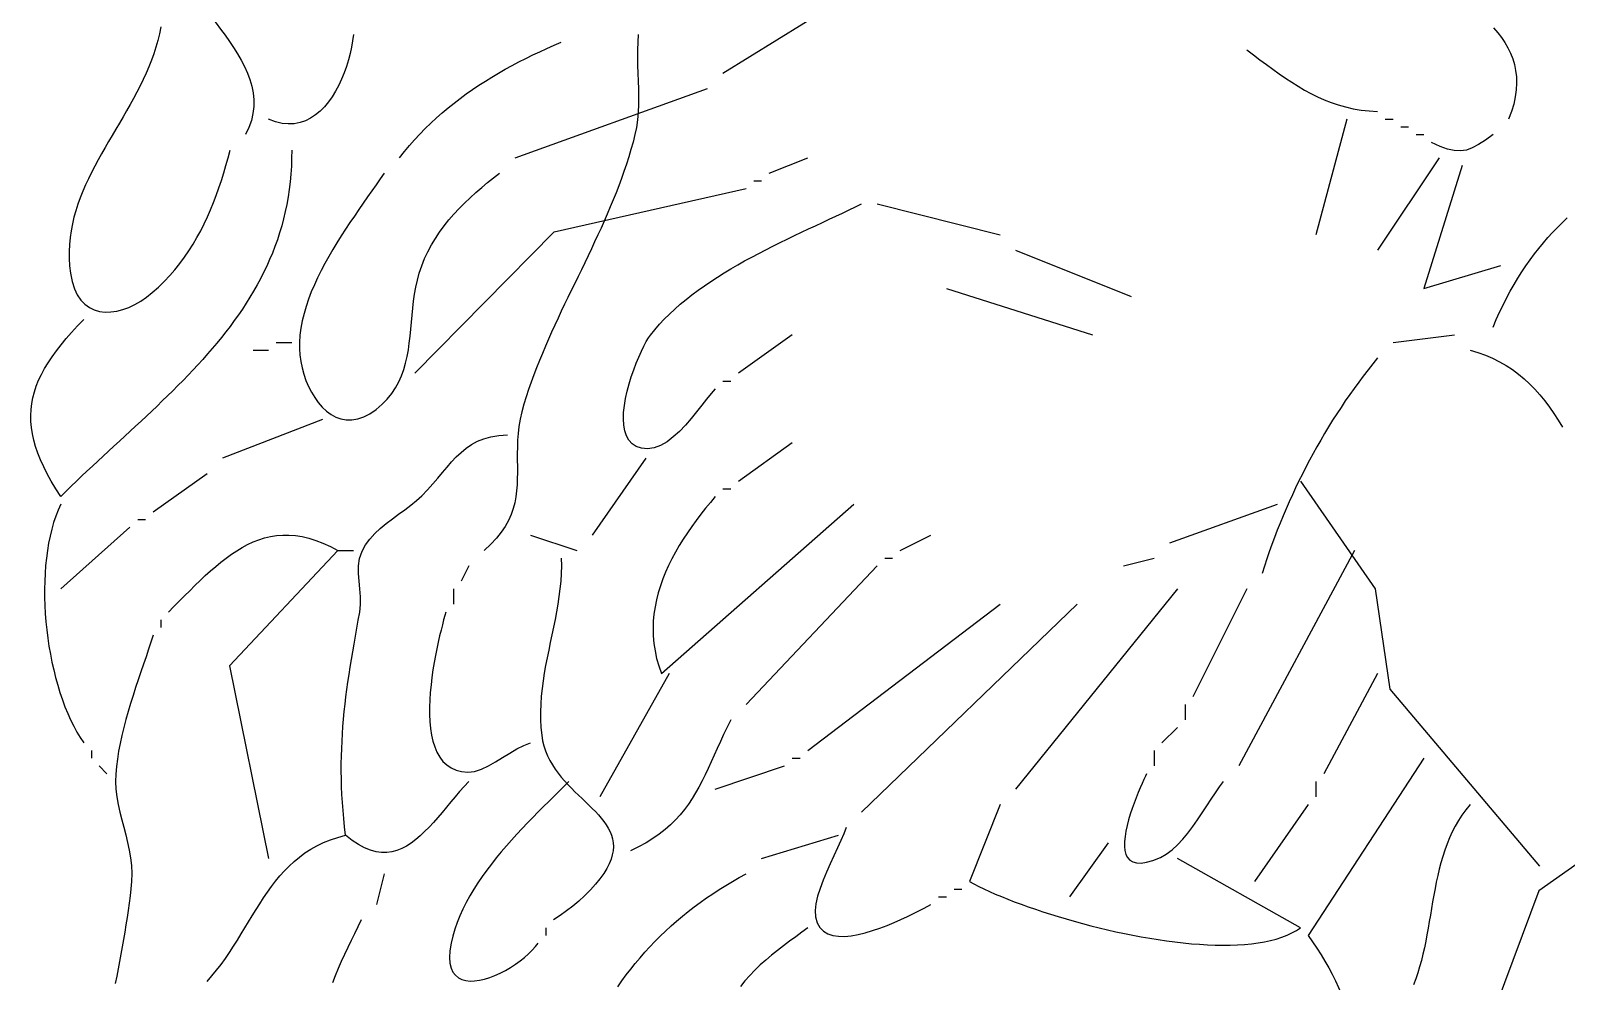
# Model space of a CAD drawing. Header units: millimetres. Extents: x 17 to 1517, y 15 to 1503.
# Drawn here: x 815.1 to 1014.5, y 555 to 678.5 of the extents above; entities that cross this region are included whole.
import ezdxf

# ---------------------------------------------------------------- set-up
doc = ezdxf.new("R2010")
doc.units = ezdxf.units.MM
doc.layers.add('0_0_0', color=3, linetype='Continuous')

msp = doc.modelspace()

# ---------------------------------------------------------------- linework, layer by layer
at = {"layer": '0_0_0'}
for points in [[(905, 673), (926, 686)], [(838, 681), (838.5838, 680.2379), (839.1747, 679.4674), (839.7651, 678.6885), (840.3474, 677.901), (840.9141, 677.1049), (841.4577, 676.3001), (841.9707, 675.4864), (842.4456, 674.6638), (842.8747, 673.8322), (843.2507, 672.9915), (843.566, 672.1416), (843.8131, 671.2824), (843.9844, 670.4138), (844.0724, 669.5357), (844.0696, 668.6481), (843.9685, 667.7508), (843.7615, 666.8437), (843.4412, 665.9268), (843, 665)], [(832, 679), (831.8261, 678.1092), (831.6152, 677.2297), (831.3696, 676.3609), (831.0918, 675.5019), (830.7843, 674.6521), (830.4497, 673.8107), (830.0903, 672.977), (829.7087, 672.1503), (829.3074, 671.3298), (828.8888, 670.5149), (828.4554, 669.7048), (828.0098, 668.8988), (827.5544, 668.0961), (827.0918, 667.2961), (826.6243, 666.498), (826.1545, 665.701), (825.6848, 664.9046), (825.2178, 664.1079), (824.756, 663.3102), (824.3018, 662.5108), (823.8577, 661.7089), (823.4263, 660.9039), (823.0099, 660.0951), (822.6111, 659.2816), (822.2324, 658.4628), (821.8762, 657.638), (821.5451, 656.8063), (821.2415, 655.9672), (820.968, 655.1199), (820.727, 654.2636), (820.5209, 653.3977), (820.3524, 652.5213), (820.2238, 651.6339), (820.1377, 650.7346), (820.0965, 649.8227), (820.1028, 648.8976), (820.159, 647.9584), (820.2677, 647.0046), (820.4774, 645.9275), (820.7775, 644.9908), (821.1602, 644.1897), (821.6178, 643.5193), (822.1426, 642.9747), (822.7271, 642.5511), (823.3635, 642.2435), (824.0441, 642.0472), (824.7613, 641.9573), (825.5074, 641.9688), (826.2748, 642.077), (827.0558, 642.277), (827.8426, 642.5638), (828.6277, 642.9327), (829.4034, 643.3788), (830.162, 643.8971), (830.8958, 644.483), (831.691, 645.1959), (832.4449, 645.9307), (833.1591, 646.6866), (833.8352, 647.4627), (834.4746, 648.2583), (835.079, 649.0727), (835.6499, 649.905), (836.1889, 650.7544), (836.6975, 651.6201), (837.1773, 652.5015), (837.6298, 653.3976), (838.0567, 654.3078), (838.4594, 655.2311), (838.8396, 656.1669), (839.1988, 657.1144), (839.5385, 658.0727), (839.8603, 659.0411), (840.1658, 660.0188), (840.4566, 661.0051), (840.7341, 661.999), (841, 663)], [(857, 678), (856.8957, 677.2026), (856.7531, 676.3827), (856.5723, 675.5479), (856.3534, 674.7057), (856.0965, 673.8639), (855.8017, 673.0301), (855.469, 672.2118), (855.0986, 671.4168), (854.6905, 670.6527), (854.2449, 669.927), (853.7618, 669.2475), (853.2413, 668.6217), (852.6835, 668.0574), (852.0885, 667.562), (851.4563, 667.1433), (850.7872, 666.8089), (850.0811, 666.5664), (849.3382, 666.4235), (848.5585, 666.3877), (847.7422, 666.4668), (846.8893, 666.6683), (846, 667)], [(894, 678), (893.9215, 677.0189), (893.8856, 676.023), (893.8826, 675.0153), (893.903, 673.9992), (893.9372, 672.9777), (893.9758, 671.9542), (894.0092, 670.9317), (894.0279, 669.9136), (894.0223, 668.903), (893.9828, 667.9032), (893.9, 666.9172), (893.7644, 665.9484), (893.5663, 665), (893.3163, 664.0338), (893.0482, 663.0746), (892.7629, 662.1219), (892.4614, 661.1753), (892.1444, 660.2346), (891.8131, 659.2993), (891.4682, 658.369), (891.1107, 657.4434), (890.7416, 656.5221), (890.3618, 655.6047), (889.9721, 654.6909), (889.5736, 653.7802), (889.1672, 652.8724), (888.7537, 651.967), (888.3341, 651.0637), (887.9093, 650.1621), (887.4803, 649.2618), (887.048, 648.3624), (886.6133, 647.4636), (886.1771, 646.565), (885.7404, 645.6663), (885.3041, 644.767), (884.8691, 643.8667), (884.4364, 642.9652), (884.0068, 642.062), (883.5813, 641.1568), (883.1608, 640.2492), (882.7463, 639.3388), (882.3386, 638.4253), (881.9387, 637.5082), (881.5476, 636.5872), (881.1661, 635.662), (880.7952, 634.7321), (880.4358, 633.7972), (880.0889, 632.8569), (879.7553, 631.9108), (879.436, 630.9586), (879.1319, 630), (878.8584, 629.0096), (878.6505, 628.0462), (878.4996, 627.1078), (878.3969, 626.193), (878.3336, 625.2998), (878.3011, 624.4268), (878.2906, 623.572), (878.2934, 622.7339), (878.3008, 621.9107), (878.304, 621.1008), (878.2944, 620.3024), (878.2632, 619.5137), (878.2016, 618.7333), (878.101, 617.9592), (877.9527, 617.1898), (877.7479, 616.4234), (877.4779, 615.6584), (877.1339, 614.8929), (876.7073, 614.1253), (876.1893, 613.354), (875.5713, 612.5771), (874.8444, 611.793), (874, 611)], [(1005.0627, 678.8617), (1005.5913, 678.2421), (1006.0782, 677.6048), (1006.5197, 676.9482), (1006.9125, 676.2707), (1007.2529, 675.5708), (1007.5374, 674.8469), (1007.7625, 674.0976), (1007.9246, 673.3212), (1008.0203, 672.5162), (1008.0459, 671.6812), (1007.998, 670.8144), (1007.8729, 669.9145), (1007.6673, 668.9798), (1007.3775, 668.0088), (1007, 667)], [(863, 662), (863.6313, 662.7989), (864.2809, 663.5767), (864.9483, 664.3338), (865.6328, 665.0707), (866.3341, 665.7877), (867.0515, 666.4853), (867.7845, 667.1638), (868.5327, 667.8238), (869.2955, 668.4656), (870.0725, 669.0896), (870.863, 669.6963), (871.6665, 670.286), (872.4827, 670.8592), (873.3109, 671.4164), (874.1506, 671.9579), (875.0013, 672.4841), (875.8625, 672.9955), (876.7336, 673.4925), (877.6143, 673.9756), (878.5038, 674.445), (879.4018, 674.9013), (880.3077, 675.3448), (881.221, 675.776), (882.1411, 676.1953), (883.0676, 676.6032), (884, 677)], [(973, 676), (973.8689, 675.3557), (974.7208, 674.7221), (975.5593, 674.1019), (976.3879, 673.4974), (977.21, 672.9111), (978.0291, 672.3455), (978.8487, 671.803), (979.6724, 671.2862), (980.5036, 670.7975), (981.3458, 670.3393), (982.2026, 669.9142), (983.0774, 669.5246), (983.9738, 669.173), (984.8951, 668.8619), (985.8451, 668.5938), (986.827, 668.371), (987.8444, 668.1961), (988.9009, 668.0716), (990, 668)], [(878, 662), (903, 671)], [(986, 667), (982, 652)], [(991, 667), (992, 667)], [(993, 666), (994, 666)], [(995, 665), (996, 665)], [(1005, 665), (1004.0007, 664.2805), (1003.1115, 663.7062), (1002.2971, 663.2799), (1001.522, 663.0047), (1000.7509, 662.8836), (999.9486, 662.9196), (999.0795, 663.1156), (998.1084, 663.4747), (997, 664)], [(849, 663), (848.992, 661.9433), (848.9552, 660.9036), (848.8901, 659.8805), (848.7973, 658.8736), (848.6775, 657.8826), (848.5313, 656.9071), (848.3592, 655.9468), (848.1619, 655.0013), (847.9401, 654.0702), (847.6942, 653.1532), (847.425, 652.2499), (847.133, 651.36), (846.8188, 650.4831), (846.4831, 649.6188), (846.1265, 648.7669), (845.7496, 647.9268), (845.3529, 647.0984), (844.9372, 646.2811), (844.5029, 645.4747), (844.0508, 644.6788), (843.5815, 643.8931), (843.0955, 643.1171), (842.5934, 642.3505), (842.076, 641.593), (841.5437, 640.8442), (840.9972, 640.1037), (840.4371, 639.3713), (839.8641, 638.6464), (839.2787, 637.9288), (838.6815, 637.2181), (838.0732, 636.514), (837.4544, 635.816), (836.8256, 635.1239), (836.1875, 634.4373), (835.5408, 633.7557), (834.8859, 633.079), (834.2236, 632.4066), (833.5544, 631.7382), (832.879, 631.0736), (832.1979, 630.4122), (831.5118, 629.7538), (830.8213, 629.098), (830.127, 628.4445), (829.4295, 627.7928), (828.7294, 627.1427), (828.0274, 626.4937), (827.3239, 625.8456), (826.6198, 625.1978), (825.9155, 624.5502), (825.2117, 623.9023), (824.509, 623.2538), (823.808, 622.6043), (823.1093, 621.9534), (822.4135, 621.3009), (821.7213, 620.6463), (821.0332, 619.9892), (820.3499, 619.3294), (819.6719, 618.6664), (819, 618), (818.3618, 619.0061), (817.7819, 619.983), (817.2599, 620.9324), (816.7953, 621.8562), (816.3879, 622.756), (816.0374, 623.6338), (815.7433, 624.4913), (815.5053, 625.3302), (815.3231, 626.1525), (815.1963, 626.96), (815.1246, 627.7543), (815.1077, 628.5373), (815.1452, 629.3109), (815.2367, 630.0768), (815.3819, 630.8368), (815.5805, 631.5927), (815.8321, 632.3463), (816.1363, 633.0994), (816.4929, 633.8539), (816.9015, 634.6114), (817.3617, 635.3739), (817.8732, 636.1431), (818.4357, 636.9208), (819.0487, 637.7088), (819.712, 638.5089), (820.4252, 639.3229), (821.188, 640.1527), (822, 641)], [(911, 660), (916, 662)], [(998, 662), (990, 650)], [(861, 660), (860.4893, 659.2501), (859.9596, 658.4834), (859.414, 657.7007), (858.8558, 656.9026), (858.2883, 656.0901), (857.7147, 655.2638), (857.1383, 654.4246), (856.5624, 653.5732), (855.9902, 652.7105), (855.4249, 651.8371), (854.8699, 650.954), (854.3283, 650.0619), (853.8035, 649.1615), (853.2988, 648.2537), (852.8173, 647.3392), (852.3623, 646.4188), (851.9371, 645.4933), (851.5449, 644.5635), (851.1891, 643.6302), (850.8728, 642.6941), (850.5994, 641.7561), (850.3721, 640.8169), (850.1941, 639.8772), (850.0687, 638.938), (849.9992, 638), (849.9961, 637.2014), (850.0535, 636.3817), (850.1693, 635.5503), (850.3416, 634.7164), (850.5683, 633.8897), (850.8475, 633.0795), (851.1771, 632.2952), (851.5552, 631.5464), (851.9798, 630.8423), (852.4489, 630.1925), (852.9606, 629.6064), (853.5127, 629.0933), (854.1034, 628.6629), (854.7307, 628.3244), (855.3925, 628.0873), (856.0868, 627.961), (856.8118, 627.955), (857.5653, 628.0788), (858.3454, 628.3416), (859.1502, 628.753), (859.9776, 629.3225), (860.7423, 629.974), (861.4097, 630.6585), (861.9872, 631.3738), (862.4823, 632.1175), (862.9025, 632.8876), (863.2553, 633.6818), (863.5482, 634.4979), (863.7886, 635.3338), (863.9842, 636.1873), (864.1423, 637.0561), (864.2704, 637.9381), (864.3761, 638.8311), (864.4669, 639.7329), (864.5502, 640.6412), (864.6336, 641.554), (864.7244, 642.4689), (864.8303, 643.3839), (864.9587, 644.2966), (865.1171, 645.205), (865.313, 646.1069), (865.554, 647), (865.8741, 647.9623), (866.2469, 648.8947), (866.6692, 649.7983), (867.1377, 650.674), (867.6494, 651.523), (868.2011, 652.3462), (868.7896, 653.1447), (869.4116, 653.9196), (870.0642, 654.6718), (870.744, 655.4024), (871.4479, 656.1125), (872.1727, 656.8031), (872.9153, 657.4753), (873.6725, 658.13), (874.4411, 658.7683), (875.218, 659.3913), (876, 660)], [(1001, 661), (996, 645), (1006, 648)], [(865, 634), (883.0934, 652.3966), (908, 658)], [(909, 659), (910, 659)], [(904, 632), (903.4615, 631.3797), (902.8733, 630.6508), (902.2398, 629.8444), (901.5654, 628.9914), (900.8542, 628.1228), (900.1108, 627.2696), (899.3393, 626.4626), (898.5442, 625.733), (897.7297, 625.1116), (896.9003, 624.6294), (896.0601, 624.3174), (895.2137, 624.2067), (894.411, 624.2823), (893.7418, 624.5002), (893.1979, 624.8476), (892.7709, 625.3117), (892.4524, 625.8796), (892.2342, 626.5384), (892.1078, 627.2753), (892.065, 628.0774), (892.0973, 628.9319), (892.1965, 629.8259), (892.3543, 630.7467), (892.5623, 631.6812), (892.8121, 632.6167), (893.0954, 633.5403), (893.404, 634.4393), (893.7293, 635.3006), (894.0632, 636.1115), (894.3973, 636.8591), (894.7232, 637.5306), (895.0326, 638.1131), (895.3171, 638.5938), (895.5686, 638.9598), (896.1345, 639.6702), (896.7353, 640.3642), (897.3691, 641.0422), (898.0341, 641.7046), (898.7287, 642.3519), (899.451, 642.9844), (900.1994, 643.6026), (900.9719, 644.2069), (901.7669, 644.7977), (902.5826, 645.3753), (903.4172, 645.9403), (904.269, 646.493), (905.1362, 647.0339), (906.017, 647.5633), (906.9097, 648.0818), (907.8126, 648.5895), (908.7237, 649.0872), (909.6415, 649.575), (910.5641, 650.0534), (911.4898, 650.5229), (912.4167, 650.9839), (913.3432, 651.4367), (914.2675, 651.8818), (915.1878, 652.3197), (916.1023, 652.7506), (917.0094, 653.1751), (917.9071, 653.5935), (918.7938, 654.0063), (919.6677, 654.4138), (920.527, 654.8165), (921.37, 655.2148), (922.1949, 655.6092), (923, 656)], [(925, 656), (941, 652)], [(1005, 640), (1005.4147, 640.9782), (1005.8447, 641.9327), (1006.2897, 642.8637), (1006.7496, 643.7715), (1007.2241, 644.6564), (1007.713, 645.5186), (1008.2162, 646.3584), (1008.7334, 647.1762), (1009.2644, 647.9721), (1009.8092, 648.7466), (1010.3673, 649.4998), (1010.9388, 650.2321), (1011.5233, 650.9438), (1012.1206, 651.6351), (1012.7306, 652.3063), (1013.3531, 652.9577), (1013.9878, 653.5895), (1014.6346, 654.2022)], [(943, 650), (958, 644)], [(934, 645), (953, 639)], [(914, 639), (907, 634)], [(992, 638), (1000, 639)], [(844, 637), (846, 637)], [(847, 638), (849, 638)], [(1002, 637), (1003.023, 636.7023), (1004.0007, 636.3544), (1004.935, 635.9577), (1005.8278, 635.5137), (1006.681, 635.0237), (1007.4966, 634.4892), (1008.2763, 633.9114), (1009.0223, 633.2919), (1009.7363, 632.632), (1010.4202, 631.9331), (1011.076, 631.1967), (1011.7056, 630.4241), (1012.3109, 629.6167), (1012.8938, 628.776), (1013.4562, 627.9032), (1014, 627)], [(1073, 636), (1052.5201, 616), (1035.3704, 584), (1010.9197, 566.7863), (1000.9421, 540), (985.1582, 521.7137), (984.2847, 503), (969, 479)], [(990, 636), (989.3717, 635.2256), (988.7532, 634.4428), (988.1445, 633.6517), (987.5458, 632.8524), (986.9569, 632.0452), (986.3781, 631.2303), (985.8093, 630.4079), (985.2506, 629.5782), (984.702, 628.7414), (984.1636, 627.8976), (983.6355, 627.0472), (983.1177, 626.1903), (982.6102, 625.3271), (982.1131, 624.4578), (981.6264, 623.5826), (981.1503, 622.7017), (980.6846, 621.8154), (980.2296, 620.9237), (979.7852, 620.027), (979.3515, 619.1254), (978.9286, 618.2192), (978.5165, 617.3084), (978.1152, 616.3934), (977.7248, 615.4744), (977.3453, 614.5515), (976.9769, 613.6249), (976.6195, 612.6948), (976.2732, 611.7616), (975.938, 610.8252), (975.6141, 609.886), (975.3014, 608.9442), (975, 608)], [(905, 633), (906, 633)], [(853, 628), (840, 623)], [(838, 555), (838.6409, 555.7303), (839.2507, 556.4778), (839.8328, 557.2398), (840.3903, 558.0139), (840.9265, 558.7975), (841.4449, 559.5883), (841.9486, 560.3836), (842.441, 561.181), (842.9253, 561.9781), (843.4049, 562.7723), (843.8831, 563.5611), (844.3631, 564.342), (844.8483, 565.1126), (845.3418, 565.8704), (845.8472, 566.6127), (846.3675, 567.3373), (846.9062, 568.0416), (847.4665, 568.723), (848.0518, 569.3791), (848.6652, 570.0074), (849.3102, 570.6054), (849.99, 571.1706), (850.7079, 571.7006), (851.4672, 572.1928), (852.2711, 572.6447), (853.1231, 573.0539), (854.0264, 573.4178), (854.9842, 573.734), (856, 574), (855.8696, 575.0955), (855.7574, 576.173), (855.6629, 577.2336), (855.5856, 578.2787), (855.5251, 579.3095), (855.4809, 580.3272), (855.4524, 581.3331), (855.4392, 582.3283), (855.4409, 583.3143), (855.4569, 584.2922), (855.4867, 585.2633), (855.5298, 586.2288), (855.5859, 587.1899), (855.6543, 588.148), (855.7347, 589.1043), (855.8265, 590.06), (855.9292, 591.0164), (856.0424, 591.9746), (856.1655, 592.9361), (856.2982, 593.902), (856.4399, 594.8735), (856.59, 595.852), (856.7483, 596.8386), (856.914, 597.8347), (857.0869, 598.8414), (857.2663, 599.86), (857.4519, 600.8918), (857.643, 601.9381), (857.8394, 603), (857.9446, 603.9855), (857.9307, 604.9842), (857.8474, 605.9898), (857.7445, 606.9958), (857.6716, 607.9958), (857.6786, 608.9834), (857.8152, 609.9522), (858.1312, 610.8958), (858.5803, 611.7181), (859.137, 612.4787), (859.7825, 613.1872), (860.498, 613.8529), (861.2649, 614.4851), (862.0644, 615.0934), (862.8778, 615.6871), (863.6863, 616.2756), (864.4713, 616.8683), (865.2141, 617.4747), (865.8958, 618.1041), (866.6301, 618.8688), (867.3116, 619.6306), (867.9528, 620.3824), (868.566, 621.117), (869.1636, 621.8271), (869.7578, 622.5055), (870.3612, 623.1451), (870.986, 623.7387), (871.6447, 624.279), (872.3496, 624.7589), (873.113, 625.1711), (873.9474, 625.5086), (874.8651, 625.764), (875.8785, 625.9302), (877, 626)], [(907, 620), (914, 625)], [(895, 623), (888, 613)], [(831, 616), (838, 621)], [(905, 619), (906, 619)], [(980, 620), (989.6829, 606), (991.5679, 593), (1011, 570)], [(819, 617), (818.6636, 616.2442), (818.3578, 615.4495), (818.0823, 614.6186), (817.8366, 613.7541), (817.6204, 612.8587), (817.4333, 611.9349), (817.2749, 610.9855), (817.1448, 610.0132), (817.0428, 609.0205), (816.9683, 608.0101), (816.921, 606.9847), (816.9005, 605.947), (816.9065, 604.8995), (816.9386, 603.845), (816.9963, 602.7861), (817.0794, 601.7255), (817.1875, 600.6657), (817.3201, 599.6096), (817.4768, 598.5596), (817.6574, 597.5185), (817.8615, 596.489), (818.0885, 595.4736), (818.3383, 594.4751), (818.6103, 593.4961), (818.9043, 592.5392), (819.2198, 591.6071), (819.5565, 590.7025), (819.914, 589.828), (820.2919, 588.9862), (820.6898, 588.1799), (821.1074, 587.4116), (821.5442, 586.6841), (822, 586)], [(904, 618), (903.3637, 617.241), (902.7372, 616.4706), (902.1228, 615.689), (901.5232, 614.8964), (900.9406, 614.0929), (900.3776, 613.2787), (899.8367, 612.454), (899.3201, 611.6188), (898.8305, 610.7735), (898.3703, 609.9181), (897.9419, 609.0528), (897.5477, 608.1778), (897.1903, 607.2933), (896.872, 606.3993), (896.5953, 605.4962), (896.3628, 604.5839), (896.1767, 603.6628), (896.0396, 602.733), (895.9539, 601.7946), (895.9221, 600.8478), (895.9467, 599.8927), (896.03, 598.9296), (896.1745, 597.9587), (896.3827, 596.9799), (896.657, 595.9936), (897, 595), (922, 617)], [(963, 612), (977, 617)], [(829, 615), (830, 615)], [(828, 614), (819, 606)], [(833, 603), (833.6994, 603.7022), (834.391, 604.4001), (835.0761, 605.091), (835.7561, 605.7718), (836.4322, 606.4397), (837.1059, 607.0916), (837.7784, 607.7248), (838.4512, 608.3363), (839.1255, 608.9231), (839.8026, 609.4824), (840.484, 610.0113), (841.171, 610.5068), (841.8649, 610.966), (842.567, 611.386), (843.2787, 611.7638), (844.0013, 612.0967), (844.7362, 612.3816), (845.4848, 612.6157), (846.2482, 612.796), (847.028, 612.9196), (847.8254, 612.9836), (848.6417, 612.985), (849.4784, 612.9211), (850.3367, 612.7888), (851.218, 612.5852), (852.1236, 612.3074), (853.055, 611.9526), (854.0133, 611.5177), (855, 611), (840.9012, 595.9992), (846, 571)], [(880, 613), (886, 611)], [(928, 611), (932, 613)], [(855, 611), (857, 611)], [(987, 611), (972, 583)], [(872, 609), (871, 607)], [(884, 610), (884.0153, 609.0009), (883.9885, 608.0031), (883.9238, 607.0063), (883.8256, 606.0105), (883.6985, 605.0152), (883.5467, 604.0205), (883.3747, 603.0261), (883.1868, 602.0317), (882.9875, 601.0373), (882.7812, 600.0426), (882.5723, 599.0475), (882.3651, 598.0517), (882.1641, 597.055), (881.9736, 596.0573), (881.7982, 595.0584), (881.6421, 594.0581), (881.5097, 593.0562), (881.4056, 592.0525), (881.334, 591.0469), (881.2994, 590.039), (881.3061, 589.0288), (881.3587, 588.0161), (881.4614, 587.0007), (881.5803, 586.2877), (881.7492, 585.606), (881.964, 584.9538), (882.2209, 584.3292), (882.5158, 583.7305), (882.845, 583.1559), (883.2043, 582.6037), (883.5898, 582.072), (883.9977, 581.5592), (884.4239, 581.0634), (884.8645, 580.5829), (885.3157, 580.1159), (885.7733, 579.6606), (886.2335, 579.2152), (886.6923, 578.7781), (887.1459, 578.3474), (887.5902, 577.9213), (888.0212, 577.4981), (888.4352, 577.0759), (888.828, 576.6532), (889.1958, 576.2279), (889.5346, 575.7985), (889.8404, 575.3631), (890.1094, 574.9199), (890.3376, 574.4672), (890.521, 574.0033), (890.6557, 573.5262), (890.7377, 573.0343), (890.7632, 572.5258), (890.728, 571.999), (890.6284, 571.452), (890.4604, 570.883), (890.2199, 570.2904), (889.9031, 569.6723), (889.5061, 569.027), (889.0248, 568.3527), (888.4553, 567.6476), (887.7938, 566.91), (887.0362, 566.1381), (886.2698, 565.4348), (885.4835, 564.7912), (884.6769, 564.1855), (883.8492, 563.5957), (883, 563)], [(925, 609), (908, 591)], [(926, 610), (927, 610)], [(957, 609), (961, 610)], [(870, 606), (870, 604)], [(964, 606), (943, 580)], [(973, 606), (966, 592)], [(869, 603), (868.8686, 602.5263), (868.7195, 601.972), (868.5564, 601.3441), (868.3831, 600.6497), (868.2033, 599.8958), (868.021, 599.0894), (867.8399, 598.2375), (867.6639, 597.3471), (867.4967, 596.4254), (867.3421, 595.4792), (867.204, 594.5156), (867.0862, 593.5416), (866.9924, 592.5643), (866.9265, 591.5907), (866.8923, 590.6277), (866.8936, 589.6825), (866.9343, 588.762), (867.018, 587.8733), (867.1487, 587.0234), (867.3301, 586.2193), (867.566, 585.468), (867.8603, 584.7766), (868.2168, 584.152), (868.6392, 583.6013), (869.1314, 583.1316), (869.6972, 582.7497), (870.3404, 582.4629), (871.0648, 582.278), (871.8742, 582.2022), (872.7336, 582.2937), (873.6231, 582.5753), (874.5346, 583.0009), (875.4597, 583.5244), (876.3901, 584.0999), (877.3176, 584.6812), (878.234, 585.2223), (879.1308, 585.6773), (880, 586)], [(916, 585), (941, 604)], [(923, 577), (951, 604)], [(832, 602), (832, 601)], [(831, 600), (830.7104, 599.091), (830.4028, 598.156), (830.0812, 597.1979), (829.7493, 596.2193), (829.411, 595.2231), (829.07, 594.2121), (828.7303, 593.1891), (828.3955, 592.1569), (828.0696, 591.1184), (827.7564, 590.0763), (827.4597, 589.0334), (827.1833, 587.9926), (826.9311, 586.9566), (826.7068, 585.9283), (826.5143, 584.9105), (826.3575, 583.9059), (826.24, 582.9174), (826.1659, 581.9478), (826.1389, 581), (826.178, 579.9826), (826.2907, 578.9783), (826.4622, 577.9844), (826.6779, 576.9981), (826.9233, 576.0165), (827.1836, 575.0369), (827.4443, 574.0564), (827.6907, 573.0724), (827.9081, 572.0819), (828.082, 571.0822), (828.1976, 570.0705), (828.2405, 569.044), (828.1959, 568), (828.1059, 567.0669), (828.0019, 566.1311), (827.8848, 565.1925), (827.7561, 564.2516), (827.6168, 563.3083), (827.4683, 562.363), (827.3117, 561.4157), (827.1484, 560.4668), (826.9794, 559.5163), (826.806, 558.5645), (826.6296, 557.6116), (826.4512, 556.6577), (826.2721, 555.703), (826.0935, 554.7478)], [(898, 595), (889, 579)], [(990, 595), (983, 582)], [(965, 591), (965, 589)], [(906, 589), (905.5283, 588.0378), (905.0832, 587.0952), (904.6597, 586.1722), (904.2527, 585.269), (903.8572, 584.3857), (903.4683, 583.5223), (903.0808, 582.679), (902.6899, 581.8559), (902.2905, 581.053), (901.8775, 580.2706), (901.446, 579.5086), (900.991, 578.7672), (900.5075, 578.0464), (899.9904, 577.3465), (899.4347, 576.6675), (898.8355, 576.0095), (898.1876, 575.3725), (897.4862, 574.7568), (896.7262, 574.1624), (895.9026, 573.5894), (895.0103, 573.0379), (894.0445, 572.5081), (893, 572)], [(964, 588), (962, 586)], [(823, 585), (823, 584)], [(961, 585), (961, 583)], [(824, 583), (825, 582)], [(904, 580), (913, 583)], [(914, 584), (915, 584)], [(996, 584), (981, 561), (981.5663, 560.1626), (982.1187, 559.3238), (982.6532, 558.4835), (983.1657, 557.6414), (983.6521, 556.7974), (984.1083, 555.9514), (984.5304, 555.1031), (984.9142, 554.2525), (985.2557, 553.3993), (985.5509, 552.5433), (985.7956, 551.6845), (985.9859, 550.8227), (986.1176, 549.9576), (986.1868, 549.0891), (986.1893, 548.2171), (986.1211, 547.3414), (985.9782, 546.4618), (985.7564, 545.5782), (985.4517, 544.6903), (985.0601, 543.7981), (984.5776, 542.9014), (984, 542)], [(872, 581), (871.397, 580.3522), (870.8055, 579.6865), (870.2235, 579.0092), (869.6492, 578.3265), (869.0806, 577.6449), (868.5159, 576.9708), (867.9532, 576.3103), (867.3905, 575.6699), (866.826, 575.056), (866.2578, 574.4748), (865.684, 573.9327), (865.1027, 573.436), (864.5119, 572.9911), (863.9099, 572.6044), (863.2947, 572.2821), (862.6644, 572.0306), (862.0171, 571.8563), (861.3509, 571.7654), (860.664, 571.7644), (859.9544, 571.8596), (859.2202, 572.0573), (858.4595, 572.3638), (857.6706, 572.7855), (856.8513, 573.3288), (856, 574), (856, 574)], [(885, 581), (884.3718, 580.373), (883.7256, 579.7321), (883.0642, 579.0777), (882.3903, 578.4099), (881.7065, 577.7291), (881.0157, 577.0356), (880.3205, 576.3295), (879.6237, 575.6113), (878.928, 574.881), (878.236, 574.1391), (877.5506, 573.3858), (876.8745, 572.6214), (876.2104, 571.8461), (875.561, 571.0602), (874.929, 570.2641), (874.3171, 569.4578), (873.7282, 568.6418), (873.1648, 567.8163), (872.6298, 566.9816), (872.1259, 566.138), (871.6557, 565.2856), (871.222, 564.4249), (870.8276, 563.556), (870.4751, 562.6792), (870.1673, 561.7949), (869.9069, 560.9032), (869.6967, 560.0046), (869.5375, 559.0074), (869.489, 558.1377), (869.5433, 557.3898), (869.6928, 556.7577), (869.9296, 556.2357), (870.2459, 555.8181), (870.6339, 555.499), (871.0858, 555.2726), (871.5939, 555.1331), (872.1503, 555.0748), (872.7473, 555.0919), (873.377, 555.1785), (874.0317, 555.3289), (874.7036, 555.5373), (875.3849, 555.7978), (876.0677, 556.1048), (876.7444, 556.4524), (877.4071, 556.8348), (878.048, 557.2462), (878.6594, 557.6809), (879.2334, 558.133), (879.7622, 558.5967), (880.2381, 559.0663), (880.6533, 559.536), (881, 560)], [(960, 582), (959.8402, 581.6582), (959.6452, 581.2322), (959.4221, 580.7318), (959.1778, 580.1671), (958.9197, 579.5481), (958.6547, 578.8847), (958.39, 578.1869), (958.1327, 577.4647), (957.89, 576.7282), (957.6689, 575.9872), (957.4766, 575.2518), (957.3202, 574.532), (957.2068, 573.8378), (957.1435, 573.1791), (957.1374, 572.5659), (957.1958, 572.0083), (957.3256, 571.5162), (957.534, 571.0996), (957.8281, 570.7685), (958.2151, 570.5328), (958.702, 570.4027), (959.296, 570.3879), (960.0041, 570.4987), (960.8336, 570.7449), (961.7916, 571.1365), (962.5647, 571.5622), (963.3075, 572.1076), (964.0217, 572.7551), (964.7092, 573.4872), (965.3719, 574.2865), (966.0115, 575.1355), (966.63, 576.0166), (967.2292, 576.9124), (967.8109, 577.8054), (968.377, 578.6782), (968.9293, 579.5132), (969.4697, 580.2929), (970, 581)], [(982, 581), (982, 579)], [(941, 578), (937, 568), (937.5857, 567.6821), (938.2164, 567.3595), (938.8899, 567.0331), (939.6041, 566.7036), (940.3571, 566.372), (941.1469, 566.0391), (941.9713, 565.7059), (942.8284, 565.373), (943.7161, 565.0416), (944.6323, 564.7123), (945.5751, 564.386), (946.5424, 564.0637), (947.5321, 563.7463), (948.5423, 563.4344), (949.5708, 563.1291), (950.6157, 562.8312), (951.6749, 562.5416), (952.7463, 562.2611), (953.828, 561.9906), (954.9179, 561.731), (956.014, 561.4832), (957.1142, 561.2479), (958.2165, 561.0261), (959.3188, 560.8186), (960.4191, 560.6264), (961.5154, 560.4502), (962.6056, 560.291), (963.6878, 560.1496), (964.7598, 560.0268), (965.8196, 559.9236), (966.8652, 559.8408), (967.8946, 559.7793), (968.9057, 559.7399), (969.8964, 559.7236), (970.8648, 559.7311), (971.8088, 559.7634), (972.7264, 559.8213), (973.6155, 559.9057), (974.4741, 560.0174), (975.3001, 560.1574), (976.0916, 560.3264), (976.8464, 560.5254), (977.5626, 560.7552), (978.2381, 561.0167), (978.8708, 561.3107), (979.4588, 561.6382), (980, 562), (964, 571)], [(981, 578), (974, 568)], [(1002, 578), (1001.4503, 577.3268), (1000.9459, 576.6317), (1000.4843, 575.916), (1000.0626, 575.1811), (999.6782, 574.4283), (999.3285, 573.6591), (999.0106, 572.8747), (998.722, 572.0766), (998.46, 571.2661), (998.2218, 570.4447), (998.0047, 569.6136), (997.8061, 568.7742), (997.6234, 567.928), (997.4537, 567.0762), (997.2944, 566.2203), (997.1429, 565.3616), (996.9964, 564.5015), (996.8522, 563.6414), (996.7077, 562.7826), (996.5602, 561.9265), (996.4069, 561.0745), (996.2452, 560.228), (996.0725, 559.3882), (995.8859, 558.5566), (995.6829, 557.7346), (995.4607, 556.9235), (995.2167, 556.1247), (994.9481, 555.3396), (994.6523, 554.5695)], [(921, 575), (920.6946, 574.208), (920.3106, 573.3234), (919.87, 572.3645), (919.3952, 571.3494), (918.9081, 570.2967), (918.4311, 569.2245), (917.9863, 568.1512), (917.5959, 567.095), (917.282, 566.0744), (917.0669, 565.1077), (916.9727, 564.213), (917.0216, 563.4089), (917.2357, 562.6347), (917.579, 562.0164), (918.0391, 561.5429), (918.6033, 561.2029), (919.2593, 560.9852), (919.9944, 560.8787), (920.7961, 560.872), (921.6519, 560.9542), (922.5492, 561.1138), (923.4756, 561.3398), (924.4185, 561.6209), (925.3654, 561.9459), (926.3038, 562.3037), (927.221, 562.683), (928.1047, 563.0726), (928.9423, 563.4613), (929.7212, 563.838), (930.429, 564.1914), (931.053, 564.5103), (931.5809, 564.7836), (932, 565)], [(910, 571), (920, 574)], [(955, 573), (950, 566)], [(861, 569), (860, 565)], [(891.326, 554.3075), (891.8711, 555.0927), (892.4336, 555.8649), (893.0133, 556.624), (893.61, 557.3701), (894.2237, 558.103), (894.8541, 558.8227), (895.5012, 559.5292), (896.1647, 560.2225), (896.8446, 560.9024), (897.5407, 561.569), (898.2529, 562.2222), (898.981, 562.862), (899.7249, 563.4882), (900.4844, 564.101), (901.2594, 564.7002), (902.0498, 565.2857), (902.8553, 565.8576), (903.6759, 566.4159), (904.5115, 566.9603), (905.3618, 567.491), (906.2267, 568.0079), (907.1062, 568.5109), (908, 569)], [(935, 567), (936, 567)], [(933, 566), (934, 566)], [(858, 563), (857.5894, 562.1128), (857.1625, 561.2221), (856.7261, 560.3272), (856.2871, 559.4272), (855.8526, 558.5216), (855.4293, 557.6096), (855.0241, 556.6905), (854.6441, 555.7637), (854.2961, 554.8284)], [(882, 562), (882, 561)], [(916, 562), (915.2248, 561.4091), (914.4398, 560.8207), (913.6504, 560.2313), (912.8623, 559.6377), (912.0812, 559.0367), (911.3126, 558.4248), (910.5621, 557.799), (909.8355, 557.1558), (909.1382, 556.492), (908.4759, 555.8043), (907.8543, 555.0895), (907.2789, 554.3443)]]:
    msp.add_lwpolyline(points, dxfattribs=at)

doc.saveas('drawing.dxf')
